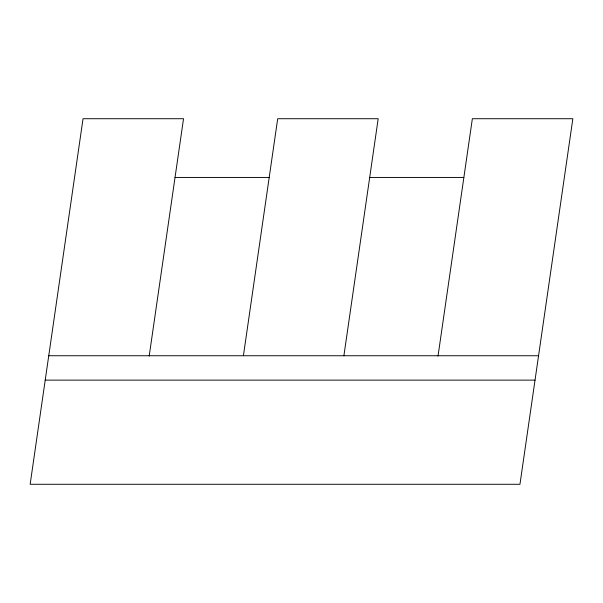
<?xml version="1.0" encoding="UTF-8"?>
<svg xmlns="http://www.w3.org/2000/svg" width="603" height="603" viewBox="0 0 603 603"><rect width="100%" height="100%" fill="white"/><g stroke="black" fill="none" stroke-linecap="round" stroke-linejoin="round"><path stroke-width="0.9" d="M149.19 356.056L183.531 118.723L83.041 118.723L30.15 484.277L519.959 484.277L572.85 118.723L472.36 118.723L438.027 356.056M243.408 355.747L277.697 118.723L378.187 118.723L343.898 355.747M175.036 177.44L269.202 177.44M369.692 177.44L463.865 177.44M48.745 355.747L538.554 355.747M45.217 380.124L535.027 380.124"/></g></svg>
